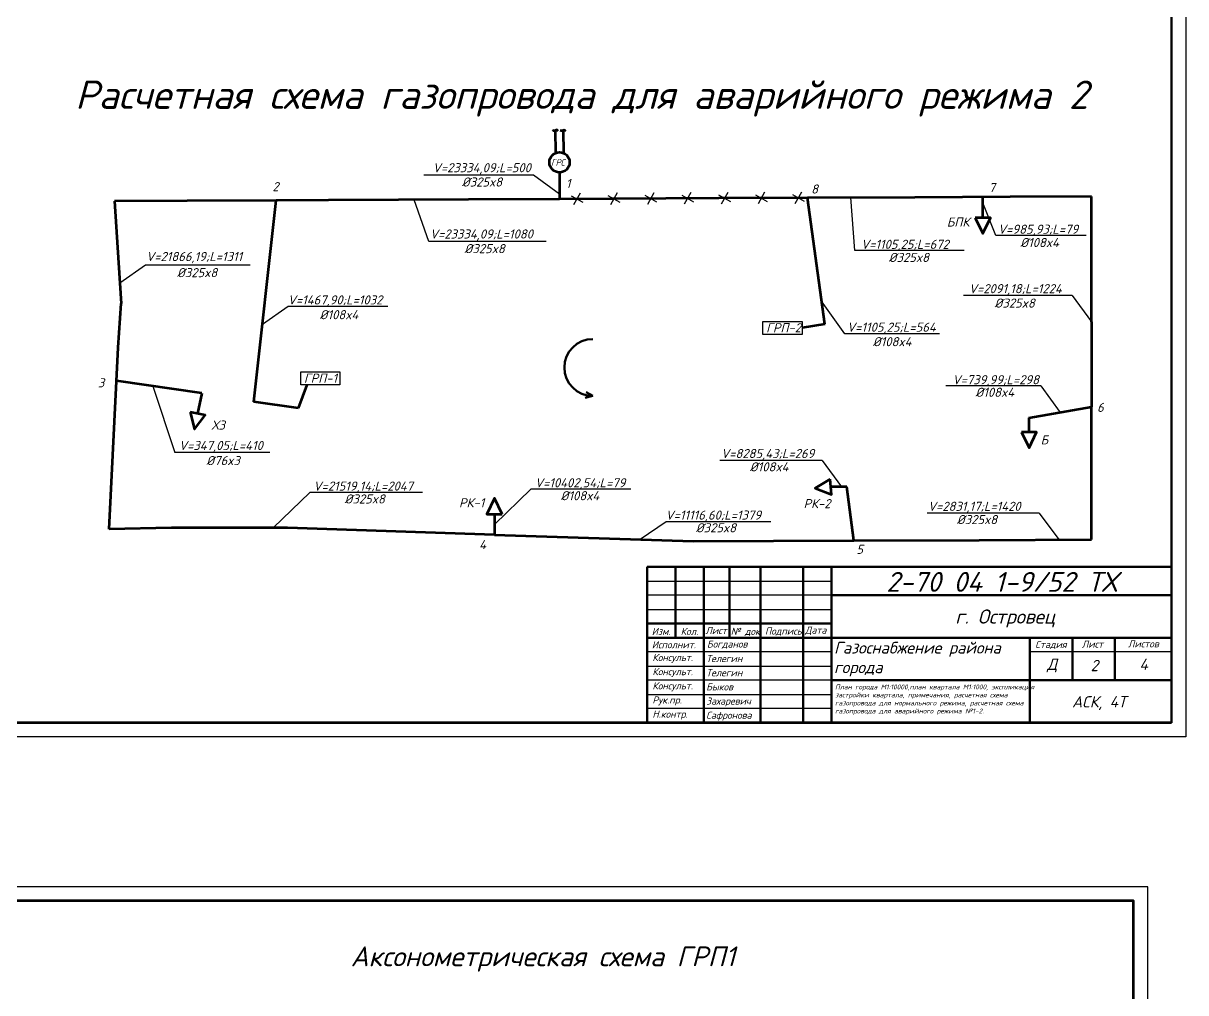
# Model space of a CAD drawing. Header units: millimetres. Extents: x -710977 to 10671, y -929782 to 89628.
# Drawn here: x 1283 to 1693.1, y 3495.4 to 3837.5 of the extents above; entities that cross this region are included whole.
import ezdxf

# ---------------------------------------------------------------- set-up
doc = ezdxf.new("R2010")
doc.units = ezdxf.units.MM
doc.header["$LTSCALE"] = 0.4
for name, color, linetype in [('11 лин', 90, 'Continuous'), ('А1', 7, 'Continuous'), ('оси', 255, 'Continuous'), ('СхемаГидравлика', 7, 'Continuous')]:
    doc.layers.add(name, color=color, linetype=linetype)
for name, color, linetype, lineweight in [('газ', 7, 'Continuous', 40), ('ГАЗОПРОВОД', 50, 'Continuous', 70), ('основной', 7, 'Continuous', 60), ('тп_кварт', 176, 'Continuous', 30)]:
    doc.layers.add(name, color=color, linetype=linetype, lineweight=lineweight)
doc.styles.add('is', font='isocpeui.ttf', dxfattribs={"height": 3.5})
doc.styles.add('OSNOVNOY', font='simplex.shx', dxfattribs={"oblique": 15, "height": 2.5})
doc.styles.add('Курсив', font='isocpeui.ttf')
doc.styles.add('размерный', font='isocpeui.ttf')
doc.styles.add('текстовый', font='isocpeui.ttf', dxfattribs={"height": 5})

# ---------------------------------------------------------------- blocks, each defined once
blk = doc.blocks.new('*U51')
at = {"color": 2, "ltscale": 0.5}
for p, q in [((4.07, 1.17), (8.2, -1.17)), ((7.3, 2.07), (4.96, -2.07))]:
    blk.add_line(p, q, dxfattribs=at)
blk = doc.blocks.new('*U52')
at = {"layer": 'СхемаГидравлика', "color": 0, "linetype": 'ByBlock', "lineweight": -2, "transparency": 16777216}
for p, rotation in [((1472.19, 3775.47), 0.2691095519083417), ((1485.2, 3775.53), 0.2691095519083417), ((1498.22, 3775.59), 0.2691095519083417), ((1511.24, 3775.65), 0.2691095519083417), ((1524.25, 3775.71), 0.2691095519083417), ((1537.27, 3775.77), 0.2522379587397195), ((1550.29, 3775.83), 0.2522379587397195)]:
    blk.add_blockref('*U51', p, dxfattribs=dict(at, rotation=rotation))

msp = doc.modelspace()

# ---------------------------------------------------------------- linework, layer by layer
at = {"color": 2, "ltscale": 0.5}
for p, q in [((1424.323, 3784.002), (1463.043, 3784.002)), ((1463.043, 3784.002), (1472.185, 3777.292)), ((1426.131, 3760.428), (1420.926, 3775.198)), ((1576.342, 3757.282), (1574.975, 3775.96)), ((1626.125, 3762.653), (1621.555, 3774.141)), ((1658.028, 3762.653), (1626.125, 3762.653)), ((1467.462, 3760.428), (1426.131, 3760.428)), ((1614.95, 3757.282), (1576.342, 3757.282)), ((1326.124, 3752.088), (1317.036, 3745.819)), ((1363.082, 3752.088), (1326.124, 3752.088)), ((1653.058, 3741.441), (1614.739, 3741.371)), ((1653.058, 3741.441), (1659.899, 3732.133)), ((1376.488, 3737.497), (1367.4, 3731.228)), ((1411.575, 3737.497), (1376.488, 3737.497)), ((1572.789, 3727.867), (1564.641, 3739.46)), ((1606.29, 3727.867), (1572.789, 3727.867)), ((1328.667, 3709.455), (1336.504, 3686.02)), ((1642.005, 3709.504), (1608.504, 3709.504)), ((1642.005, 3709.504), (1648.846, 3700.197)), ((1370.005, 3686.02), (1336.504, 3686.02)), ((1564.829, 3683.216), (1528.735, 3683.216)), ((1564.829, 3683.216), (1571.67, 3673.908)), ((1371.204, 3659.481), (1384.09, 3671.962)), ((1423.809, 3671.962), (1384.09, 3671.962)), ((1449.22, 3660.65), (1462.106, 3673.131)), ((1497.298, 3673.131), (1462.106, 3673.131)), ((1641.455, 3664.579), (1601.872, 3664.579)), ((1641.455, 3664.579), (1648.296, 3655.272)), ((1509.774, 3661.565), (1500.686, 3655.296)), ((1546.774, 3661.565), (1509.774, 3661.565))]:
    msp.add_line(p, q, dxfattribs=at)
at = {"lineweight": -3}
msp.add_lwpolyline([(838.693, 2938.769), (1679.693, 2938.769), (1679.693, 3532.769), (838.693, 3532.769)], close=True, dxfattribs=at)
at = {"layer": 'А1'}
for p, q in [((1693.127, 4179.644), (1693.127, 3585.644)), ((1693.127, 3585.644), (852.127, 3585.644))]:
    msp.add_line(p, q, dxfattribs=at)
at = {"layer": 'А1', "color": 0, "lineweight": 50}
for p, q in [((1688.127, 4174.644), (1688.127, 3590.644)), ((1674.693, 3527.769), (1674.693, 2943.769))]:
    msp.add_line(p, q, dxfattribs=at)
at = {"layer": 'А1', "lineweight": 50}
for p, q in [((1503.127, 3645.644), (1503.127, 3590.644)), ((1688.127, 3645.644), (1503.127, 3645.644)), ((1503.127, 3645.644), (1688.127, 3645.644)), ((1513.127, 3645.644), (1513.127, 3620.644)), ((1523.127, 3645.644), (1523.127, 3590.644)), ((1532.127, 3645.644), (1532.127, 3620.644)), ((1543.127, 3645.644), (1543.127, 3590.644)), ((1558.127, 3645.644), (1558.127, 3590.644)), ((1568.127, 3645.644), (1568.127, 3590.644)), ((1568.127, 3590.644), (1568.127, 3645.644)), ((1568.127, 3635.644), (1688.127, 3635.644)), ((1568.127, 3625.644), (1503.127, 3625.644)), ((1503.127, 3620.644), (1568.127, 3620.644)), ((1568.127, 3620.644), (1688.127, 3620.644)), ((1638.127, 3590.644), (1638.127, 3620.644)), ((1653.127, 3620.644), (1653.127, 3605.644)), ((1668.127, 3620.644), (1668.127, 3605.644)), ((1688.127, 3605.644), (1568.127, 3605.644))]:
    msp.add_line(p, q, dxfattribs=at)
at = {"layer": 'А1', "lineweight": 25}
for p, q in [((1503.127, 3640.644), (1568.127, 3640.644)), ((1568.127, 3635.644), (1503.127, 3635.644)), ((1503.127, 3630.644), (1568.127, 3630.644)), ((1568.127, 3615.644), (1503.127, 3615.644)), ((1688.127, 3615.644), (1638.127, 3615.644)), ((1503.127, 3610.644), (1568.127, 3610.644)), ((1568.127, 3605.644), (1503.127, 3605.644)), ((1503.127, 3600.644), (1568.127, 3600.644)), ((1568.127, 3595.644), (1503.127, 3595.644))]:
    msp.add_line(p, q, dxfattribs=at)
at = {"layer": 'газ', "lineweight": 50, "ltscale": 0.08}
for q in [(1481.248, 3705.358), (1481.548, 3707.367)]:
    msp.add_line((1483.943, 3705.982), q, dxfattribs=at)
msp.add_arc((1483.943, 3716.028), 10.047, 90, 270, dxfattribs=at)
at = {"layer": 'ГАЗОПРОВОД', "color": 0, "lineweight": 25}
msp.add_line((1503.127, 3645.644), (1688.127, 3645.644), dxfattribs=at)
at = {"layer": 'оси'}
msp.add_line((1503.127, 3645.644), (1688.127, 3645.644), dxfattribs=at)
at = {"layer": 'основной'}
msp.add_line((1688.127, 3590.644), (872.127, 3590.644), dxfattribs=at)
msp.add_lwpolyline([(858.693, 2943.769), (1674.693, 2943.769), (1674.693, 3527.769), (858.693, 3527.769)], close=True, dxfattribs=at)
at = {"layer": 'СхемаГидравлика', "color": 6, "lineweight": 60}
for p, q in [((1470.907, 3791.75), (1470.819, 3799.769)), ((1473.697, 3791.651), (1473.619, 3799.775)), ((1472.185, 3784.851), (1472.185, 3775.465)), ((1340.784, 3774.848), (1315.192, 3774.728)), ((1315.192, 3774.728), (1316.574, 3752.987)), ((1372.233, 3774.996), (1340.784, 3774.848)), ((1364.385, 3703.922), (1372.233, 3774.996)), ((1390.689, 3775.082), (1372.233, 3774.996)), ((1440.113, 3775.314), (1390.689, 3775.082)), ((1472.185, 3775.465), (1440.113, 3775.314)), ((1597.551, 3776.054), (1559.714, 3775.876)), ((1565.747, 3731.289), (1559.714, 3775.876)), ((1631.206, 3776.212), (1597.551, 3776.054)), ((1659.927, 3776.334), (1631.206, 3776.212)), ((1659.899, 3732.133), (1659.927, 3776.347)), ((1316.574, 3752.987), (1317.498, 3738.652)), ((1316.493, 3723.064), (1317.498, 3738.652)), ((1565.747, 3731.289), (1557.758, 3729.994)), ((1659.899, 3732.133), (1659.88, 3702.118)), ((1313.258, 3658.956), (1316.493, 3723.064)), ((1345.959, 3707.001), (1315.898, 3711.267)), ((1380.132, 3701.688), (1383.136, 3709.909)), ((1345.959, 3707.001), (1344.502, 3699.759)), ((1380.132, 3701.688), (1364.385, 3703.922)), ((1637.811, 3698.275), (1659.88, 3702.118)), ((1659.853, 3655.324), (1659.88, 3702.118)), ((1637.811, 3698.275), (1637.811, 3693.199)), ((1573.51, 3673.908), (1567.938, 3673.908)), ((1576.076, 3654.942), (1573.51, 3673.908)), ((1335.239, 3659.405), (1313.258, 3658.956)), ((1376.177, 3659.491), (1335.239, 3659.405)), ((1449.22, 3656.994), (1376.177, 3659.491)), ((1576.076, 3654.942), (1620.198, 3655.143)), ((1620.198, 3655.143), (1659.853, 3655.324))]:
    msp.add_line(p, q, dxfattribs=at)
for points in [[(1559.715, 3775.867), (1528.403, 3775.729), (1472.185, 3775.465)], [(1449.22, 3656.994), (1519.29, 3654.682), (1576.076, 3654.942)]]:
    msp.add_lwpolyline(points, dxfattribs=at)
at = {"layer": 'СхемаГидравлика', "color": 90, "lineweight": 60}
for points in [[(1618.865, 3768.839), (1621.488, 3763.253), (1624.246, 3768.802)], [(1618.865, 3768.839), (1621.488, 3763.253), (1624.246, 3768.802)], [(1341.859, 3700.265), (1343.425, 3694.295), (1347.144, 3699.253)], [(1341.859, 3700.265), (1343.425, 3694.295), (1347.144, 3699.253)], [(1635.121, 3693.145), (1637.893, 3687.63), (1640.501, 3693.252)], [(1635.121, 3693.145), (1637.893, 3687.63), (1640.501, 3693.252)], [(1567.683, 3676.586), (1562.391, 3673.411), (1568.192, 3671.23)], [(1567.683, 3676.586), (1562.391, 3673.411), (1568.192, 3671.23)], [(1451.91, 3664.293), (1449.275, 3669.874), (1446.53, 3664.318)], [(1451.91, 3664.293), (1449.275, 3669.874), (1446.53, 3664.318)]]:
    msp.add_lwpolyline(points, close=True, dxfattribs=at)
at = {"layer": 'СхемаГидравлика', "ltscale": 0.8}
for points in [[(1543.958, 3732.294), (1557.758, 3732.294), (1557.758, 3727.694), (1543.958, 3727.694)], [(1380.884, 3714.509), (1394.684, 3714.509), (1394.684, 3709.909), (1380.884, 3709.909)]]:
    msp.add_lwpolyline(points, close=True, dxfattribs=at)
at = {"layer": 'СхемаГидравлика', "color": 6, "lineweight": 60}
msp.add_circle((1472.185, 3788.419), 3.568, dxfattribs=at)
for points in [[(1471.681, 3799.455), (1471.087, 3799.867), (1470.34, 3799.528), (1469.718, 3799.752)], [(1474.389, 3799.412), (1473.796, 3799.825), (1473.049, 3799.485), (1472.426, 3799.71)]]:
    msp.add_spline(points, degree=3, dxfattribs=at)
at = {"layer": 'тп_кварт', "color": 6, "lineweight": 60}
for p, q in [((1621.555, 3768.821), (1621.555, 3776.133)), ((1449.22, 3664.306), (1449.22, 3656.994))]:
    msp.add_line(p, q, dxfattribs=at)

# ---------------------------------------------------------------- block references
at = {"layer": 'СхемаГидравлика', "lineweight": 35}
msp.add_blockref('*U52', (0, 0), dxfattribs=at)

# ---------------------------------------------------------------- texts
at = {"color": 0, "style": 'Курсив'}
msp.add_text('2-70 04 1-9/52 ТХ', height=7, dxfattribs=at).set_placement((1587.476, 3636.87))
at = {"style": 'is'}
for s, height, p in [('г. Островец', 5, (1611.814, 3625.641)), ('Исполнит.', 2.5, (1504.76, 3616.939)), ('Богданов', 2.5, (1524.195, 3617.179)), ('Консульт.', 2.5, (1504.96, 3612.439)), ('Телегин ', 2.5, (1523.93, 3612.061)), ('Консульт.', 2.5, (1504.96, 3607.439)), ('Телегин', 2.5, (1523.93, 3607.061)), ('Консульт.', 2.5, (1504.96, 3602.439)), ('Быков', 2.5, (1523.93, 3602.061)), ('Рук.пр.', 2.5, (1504.96, 3597.439)), ('Захаревич', 2.5, (1523.93, 3597.061)), ('Н.контр.', 2.5, (1504.96, 3592.439)), ('Сафронова', 2.5, (1523.93, 3592.061))]:
    msp.add_text(s, height=height, dxfattribs=at).set_placement(p)
at = {"color": 7, "lineweight": 25, "insert": (1301.279, 3817.286), "char_height": 10, "width": 403.18875, "attachment_point": 1, "style": 'текстовый'}
msp.add_mtext('{\\fISOCPEUR|b0|i1|c204|p34;Расчетная схема газопровода для аварийного режима 2}', dxfattribs=at)
at = {"color": 2, "ltscale": 0.5, "char_height": 3.22}
for s, width, gutter_width, insert, attachment_point in [('{\\fISOCPEUR|b0|i1|c0|p34;V=\\fISOCPEUR|b0|i1|c204|p34;23334,09\\fISOCPEUR|b0|i1|c0|p34;;L=500}', 30.23236, 13.8, (1462.095, 3788.134), 3), ('{\\fISOCPEUR|b0|i1|c0|p34;%%C325x8}', 22.2469, 13.8, (1437.72, 3783.094), 1), ('{\\fISOCPEUR|b0|i1|c204|p34;1}', 2.5229, 11.5, (1474.457, 3782.586), 1), ('{\\fISOCPEUR|b0|i1|c204|p34;2}', 2.5229, 11.5, (1370.887, 3781.459), 1), ('{\\fISOCPEUR|b0|i1|c204|p34;8}', 2.5229, 11.5, (1560.96, 3780.614), 1), ('{\\fISOCPEUR|b0|i1|c204|p34;7}', 2.5229, 11.5, (1623.627, 3781.117), 1), ('{\\fISOCPEUR|b0|i1|c204|p34;БПК}', 6.88245, 11.5, (1608.825, 3768.957), 1), ('{\\fISOCPEUR|b0|i1|c0|p34;V=\\fISOCPEUR|b0|i1|c204|p34;985,93\\fISOCPEUR|b0|i1|c0|p34;;L=\\fISOCPEUR|b0|i1|c204|p34;79}', 30.23236, 13.8, (1626.875, 3766.438), 1), ('{\\fISOCPEUR|b0|i1|c0|p34;V=\\fISOCPEUR|b0|i1|c204|p34;23334,09;\\fISOCPEUR|b0|i1|c0|p34;L=\\fISOCPEUR|b0|i1|c204|p34;1080\\fISOCPEUR|b0|i1|c0|p34; }', 30.23236, 13.8, (1426.457, 3764.747), 1), ('{\\fISOCPEUR|b0|i1|c0|p34;V=\\fISOCPEUR|b0|i1|c204|p34;1105,25\\fISOCPEUR|b0|i1|c0|p34;;L=\\fISOCPEUR|b0|i1|c204|p34;672}', 30.23236, 13.8, (1578.552, 3761.11), 1), ('{\\fISOCPEUR|b0|i1|c0|p34;%%C108x4}', 22.2469, 13.8, (1634.735, 3761.734), 1), ('{\\fISOCPEUR|b0|i1|c0|p34;%%C325x8}', 22.2469, 13.8, (1438.647, 3759.588), 1), ('{\\fISOCPEUR|b0|i1|c0|p34;V=\\fISOCPEUR|b0|i1|c204|p34;21866,19;\\fISOCPEUR|b0|i1|c0|p34;L=\\fISOCPEUR|b0|i1|c204|p34;1311\\fISOCPEUR|b0|i1|c0|p34; }', 30.23236, 13.8, (1326.336, 3756.795), 1), ('{\\fISOCPEUR|b0|i1|c0|p34;%%C325x8}', 22.2469, 13.8, (1588.311, 3756.47), 1), ('{\\fISOCPEUR|b0|i1|c0|p34;%%C325x8}', 22.2469, 13.8, (1337.206, 3751.117), 1), ('{\\fISOCPEUR|b0|i1|c0|p34;V=\\fISOCPEUR|b0|i1|c204|p34;2091,18\\fISOCPEUR|b0|i1|c0|p34;;L=\\fISOCPEUR|b0|i1|c204|p34;1224}', 30.23236, 13.8, (1616.605, 3745.45), 1), ('{\\fISOCPEUR|b0|i1|c0|p34;V=\\fISOCPEUR|b0|i1|c204|p34;1467,90;\\fISOCPEUR|b0|i1|c0|p34;L=\\fISOCPEUR|b0|i1|c204|p34;1032\\fISOCPEUR|b0|i1|c0|p34; }', 30.23236, 13.8, (1376.298, 3741.482), 1), ('{\\fISOCPEUR|b0|i1|c0|p34;%%C325x8}', 22.2469, 13.8, (1625.649, 3740.36), 1), ('{\\fISOCPEUR|b0|i1|c0|p34;%%C108x4}', 22.2469, 13.8, (1387.549, 3736.269), 1), ('{\\fISOCPEUR|b0|i1|c204|p34;ГРП-2}', 6.88245, 11.5, (1545.076, 3731.657), 1), ('{\\fISOCPEUR|b0|i1|c0|p34;V=\\fISOCPEUR|b0|i1|c204|p34;1105,25\\fISOCPEUR|b0|i1|c0|p34;;L=\\fISOCPEUR|b0|i1|c204|p34;564}', 30.23236, 13.8, (1573.619, 3731.863), 1), ('{\\fISOCPEUR|b0|i1|c0|p34;%%C108x4}', 22.2469, 13.8, (1582.715, 3726.746), 1), ('{\\fISOCPEUR|b0|i1|c204|p34;3}', 2.5229, 11.5, (1309.312, 3712.231), 1), ('{\\fISOCPEUR|b0|i1|c204|p34;ГРП-1}', 6.88245, 11.5, (1382.002, 3713.872), 1), ('{\\fISOCPEUR|b0|i1|c0|p34;V=\\fISOCPEUR|b0|i1|c204|p34;739,99\\fISOCPEUR|b0|i1|c0|p34;;L=\\fISOCPEUR|b0|i1|c204|p34;298}', 30.23236, 13.8, (1610.821, 3713.323), 1), ('{\\fISOCPEUR|b0|i1|c0|p34;%%C108x4}', 22.2469, 13.8, (1618.911, 3708.887), 1), ('{\\fISOCPEUR|b0|i1|c204|p34;6}', 2.5229, 11.5, (1661.847, 3703.568), 1), ('{\\fISOCPEUR|b0|i1|c204|p34;ХЗ}', 6.88245, 11.5, (1349.411, 3697.308), 1), ('{\\fISOCPEUR|b0|i1|c204|p34;Б}', 2.5229, 11.5, (1641.923, 3692.079), 1), ('{\\fISOCPEUR|b0|i1|c0|p34;V=\\fISOCPEUR|b0|i1|c204|p34;347,05;\\fISOCPEUR|b0|i1|c0|p34;L=\\fISOCPEUR|b0|i1|c204|p34;410\\fISOCPEUR|b0|i1|c0|p34; }', 30.23236, 13.8, (1337.902, 3690.114), 1), ('\\pt6.44;{\\fISOCPEUR|b0|i1|c0|p34;V=\\fISOCPEUR|b0|i1|c204|p34;8285,43;\\fISOCPEUR|b0|i1|c0|p34;L=\\fISOCPEUR|b0|i1|c204|p34;269\\fISOCPEUR|b0|i1|c0|p34; }', 30.23236, 13.8, (1529.174, 3687.276), 1), ('{\\fISOCPEUR|b0|i1|c0|p34;%%C76x3}', 22.2469, 13.8, (1347.564, 3684.792), 1), ('{\\fISOCPEUR|b0|i1|c0|p34;%%C108x4}', 22.2469, 13.8, (1539.314, 3682.578), 1), ('{\\fISOCPEUR|b0|i1|c0|p34;V=\\fISOCPEUR|b0|i1|c204|p34;21519,14;\\fISOCPEUR|b0|i1|c0|p34;L=\\fISOCPEUR|b0|i1|c204|p34;2047}', 37.68574, 13.8, (1385.342, 3675.781), 1), ('{\\fISOCPEUR|b0|i1|c0|p34;V=\\fISOCPEUR|b0|i1|c204|p34;10402,54;\\fISOCPEUR|b0|i1|c0|p34;L=\\fISOCPEUR|b0|i1|c204|p34;79}', 32.60271, 13.8, (1463.494, 3676.95), 1), ('{\\fISOCPEUR|b0|i1|c0|p34;%%C325x8}', 22.2469, 13.8, (1396.336, 3671.246), 1), ('{\\fISOCPEUR|b0|i1|c0|p34;%%C108x4}', 22.2469, 13.8, (1472.561, 3672.392), 1), ('{\\fISOCPEUR|b0|i1|c204|p34;РК-1}', 6.88245, 11.5, (1436.722, 3669.904), 1), ('{\\fISOCPEUR|b0|i1|c204|p34;РК-2}', 5.17544, 11.5, (1558.281, 3669.595), 1), ('\\pt6.44;{\\fISOCPEUR|b0|i1|c0|p34;V=\\fISOCPEUR|b0|i1|c204|p34;2831,17\\fISOCPEUR|b0|i1|c0|p34;;L=\\fISOCPEUR|b0|i1|c204|p34;1420\\fISOCPEUR|b0|i1|c0|p34; }', 30.23236, 13.8, (1602.159, 3668.644), 1), ('{\\fISOCPEUR|b0|i1|c0|p34;V=\\fISOCPEUR|b0|i1|c204|p34;11116,60;\\fISOCPEUR|b0|i1|c0|p34;L=\\fISOCPEUR|b0|i1|c204|p34;1379\\fISOCPEUR|b0|i1|c0|p34; }', 30.23236, 13.8, (1509.584, 3665.55), 1), ('{\\fISOCPEUR|b0|i1|c0|p34;%%C325x8}', 22.2469, 13.8, (1612.367, 3663.975), 1), ('{\\fISOCPEUR|b0|i1|c0|p34;%%C325x8}', 22.2469, 13.8, (1520.25, 3661.07), 1), ('{\\fISOCPEUR|b0|i1|c204|p34;4}', 2.5229, 11.5, (1443.816, 3655.143), 1), ('{\\fISOCPEUR|b0|i1|c204|p34;5}', 2.5229, 11.5, (1576.935, 3653.479), 1)]:
    msp.add_mtext_dynamic_manual_height_columns(s, width=width, gutter_width=gutter_width, heights=[0], dxfattribs=dict(at, insert=insert, attachment_point=attachment_point))
at = {"color": 0, "insert": (1569.038, 3619.212), "char_height": 4.14754, "attachment_point": 1}
msp.add_mtext_dynamic_manual_height_columns('{\\fISOCPEUR|b0|i1|c204|p34;Газоснабжение\\fISOCPEUR|b0|i1|c0|p34; \\fISOCPEUR|b0|i1|c204|p34;района\\Pгорода}', width=66.29276, gutter_width=12.5, heights=[16.512], dxfattribs=at)
at = {"layer": '11 лин', "color": 0, "lineweight": 120, "ltscale": 0.5, "insert": (1569.399, 3604.147), "char_height": 1.7, "attachment_point": 1}
msp.add_mtext_dynamic_manual_height_columns('{\\fISOCPEUR|b0|i1|c204|p34;План\\fISOCPEUR|b0|i1|c0|p34; \\fISOCPEUR|b0|i1|c204|p34;города\\fISOCPEUR|b0|i1|c0|p34; \\fISOCPEUR|b0|i1|c204|p34;М\\fISOCPEUR|b0|i1|c0|p34;1:10000,\\fISOCPEUR|b0|i1|c204|p34;план\\fISOCPEUR|b0|i1|c0|p34; \\fISOCPEUR|b0|i1|c204|p34;квартала\\fISOCPEUR|b0|i1|c0|p34; \\fISOCPEUR|b0|i1|c204|p34;М\\fISOCPEUR|b0|i1|c0|p34;1:1000, \\fISOCPEUR|b0|i1|c204|p34;экспликация\\fISOCPEUR|b0|i1|c0|p34; \\fISOCPEUR|b0|i1|c204|p34;застройки\\fISOCPEUR|b0|i1|c0|p34; \\fISOCPEUR|b0|i1|c204|p34;квартала\\fISOCPEUR|b0|i1|c0|p34;, \\fISOCPEUR|b0|i1|c204|p34;примечания\\fISOCPEUR|b0|i1|c0|p34;, \\fISOCPEUR|b0|i1|c204|p34;расчетная\\fISOCPEUR|b0|i1|c0|p34; \\fISOCPEUR|b0|i1|c204|p34;схема\\fISOCPEUR|b0|i1|c0|p34; \\fISOCPEUR|b0|i1|c204|p34;газопровода\\fISOCPEUR|b0|i1|c0|p34; \\fISOCPEUR|b0|i1|c204|p34;для\\fISOCPEUR|b0|i1|c0|p34; \\fISOCPEUR|b0|i1|c204|p34;нормального\\fISOCPEUR|b0|i1|c0|p34; \\fISOCPEUR|b0|i1|c204|p34;режима\\fISOCPEUR|b0|i1|c0|p34;, \\fISOCPEUR|b0|i1|c204|p34;расчетная\\fISOCPEUR|b0|i1|c0|p34; \\fISOCPEUR|b0|i1|c204|p34;схема\\fISOCPEUR|b0|i1|c0|p34; \\fISOCPEUR|b0|i1|c204|p34;газопровода\\fISOCPEUR|b0|i1|c0|p34; \\fISOCPEUR|b0|i1|c204|p34;для\\fISOCPEUR|b0|i1|c0|p34; \\fISOCPEUR|b0|i1|c204|p34;аварийного\\fISOCPEUR|b0|i1|c0|p34; \\fISOCPEUR|b0|i1|c204|p34;режима\\fISOCPEUR|b0|i1|c0|p34; №1-2. }', width=67.72081, gutter_width=12.5, heights=[15.111], dxfattribs=at)
at = {"layer": 'А1', "lineweight": 35, "attachment_point": 1, "style": 'размерный'}
for s, insert, char_height, width in [('{\\fISOCPEUR|b0|i1|c204|p34;Изм.}', (1504.714, 3624.123), 2.5, 5.41368), ('{\\fISOCPEUR|b0|i1|c204|p34;Кол.}', (1514.946, 3624.155), 2.5, 2.18127), ('{\\fISOCPEUR|b0|i1|c204|p34;Лист}', (1523.668, 3624.458), 2.5, 2.81003), ('{\\fISOCPEUR|b0|i1|c204|p34;№ док.}', (1532.605, 3624.16), 2.5, 12.60807), ('{\\fISOCPEUR|b0|i1|c204|p34;Подпись}', (1544.672, 3624.266), 2.5, 4.86489), ('{\\fISOCPEUR|b0|i1|c204|p34;Дата}', (1558.822, 3624.609), 2.5, 6.3271), ('{\\fISOCPEUR|b0|i1|c204|p34;Стадия}', (1640.035, 3619.514), 2.5, 4.86489), ('{\\fISOCPEUR|b0|i1|c204|p34;Лист}', (1656.469, 3619.666), 2.5, 4.86489), ('{\\fISOCPEUR|b0|i1|c204|p34;Листов}', (1672.755, 3619.757), 2.5, 4.86489), ('{\\fISOCPEUR|b0|i1|c204|p34;Д}', (1644.174, 3613.291), 4, 6.74169), ('{\\fISOCPEUR|b0|i1|c204|p34;2}', (1659.536, 3612.858), 4, 6.74169), ('{\\fISOCPEUR|b0|i1|c204|p34;4}', (1676.775, 3613.291), 4, 6.74169), ('{\\fISOCPEUR|b0|i1|c204|p34;АСК, 4Т}', (1652.987, 3600.056), 4, 32.88999)]:
    msp.add_mtext(s, dxfattribs=dict(at, insert=insert, char_height=char_height, width=width))
at = {"layer": 'газ', "color": 2, "lineweight": 50, "ltscale": 0.08, "insert": (1398.495, 3511.72), "char_height": 7, "attachment_point": 1, "style": 'текстовый'}
msp.add_mtext_dynamic_manual_height_columns('{\\C256;Аксонометрическая схема ГРП1}', width=258.00189, gutter_width=943.877, heights=[0], dxfattribs=at)
at = {"layer": 'СхемаГидравлика', "color": 6, "lineweight": 50, "style": 'OSNOVNOY', "oblique": 15, "width": 0.9}
msp.add_text('ГРС', height=2.3, rotation=0.20178, dxfattribs=at).set_placement((1469.212, 3787.222))

doc.saveas('drawing.dxf')
